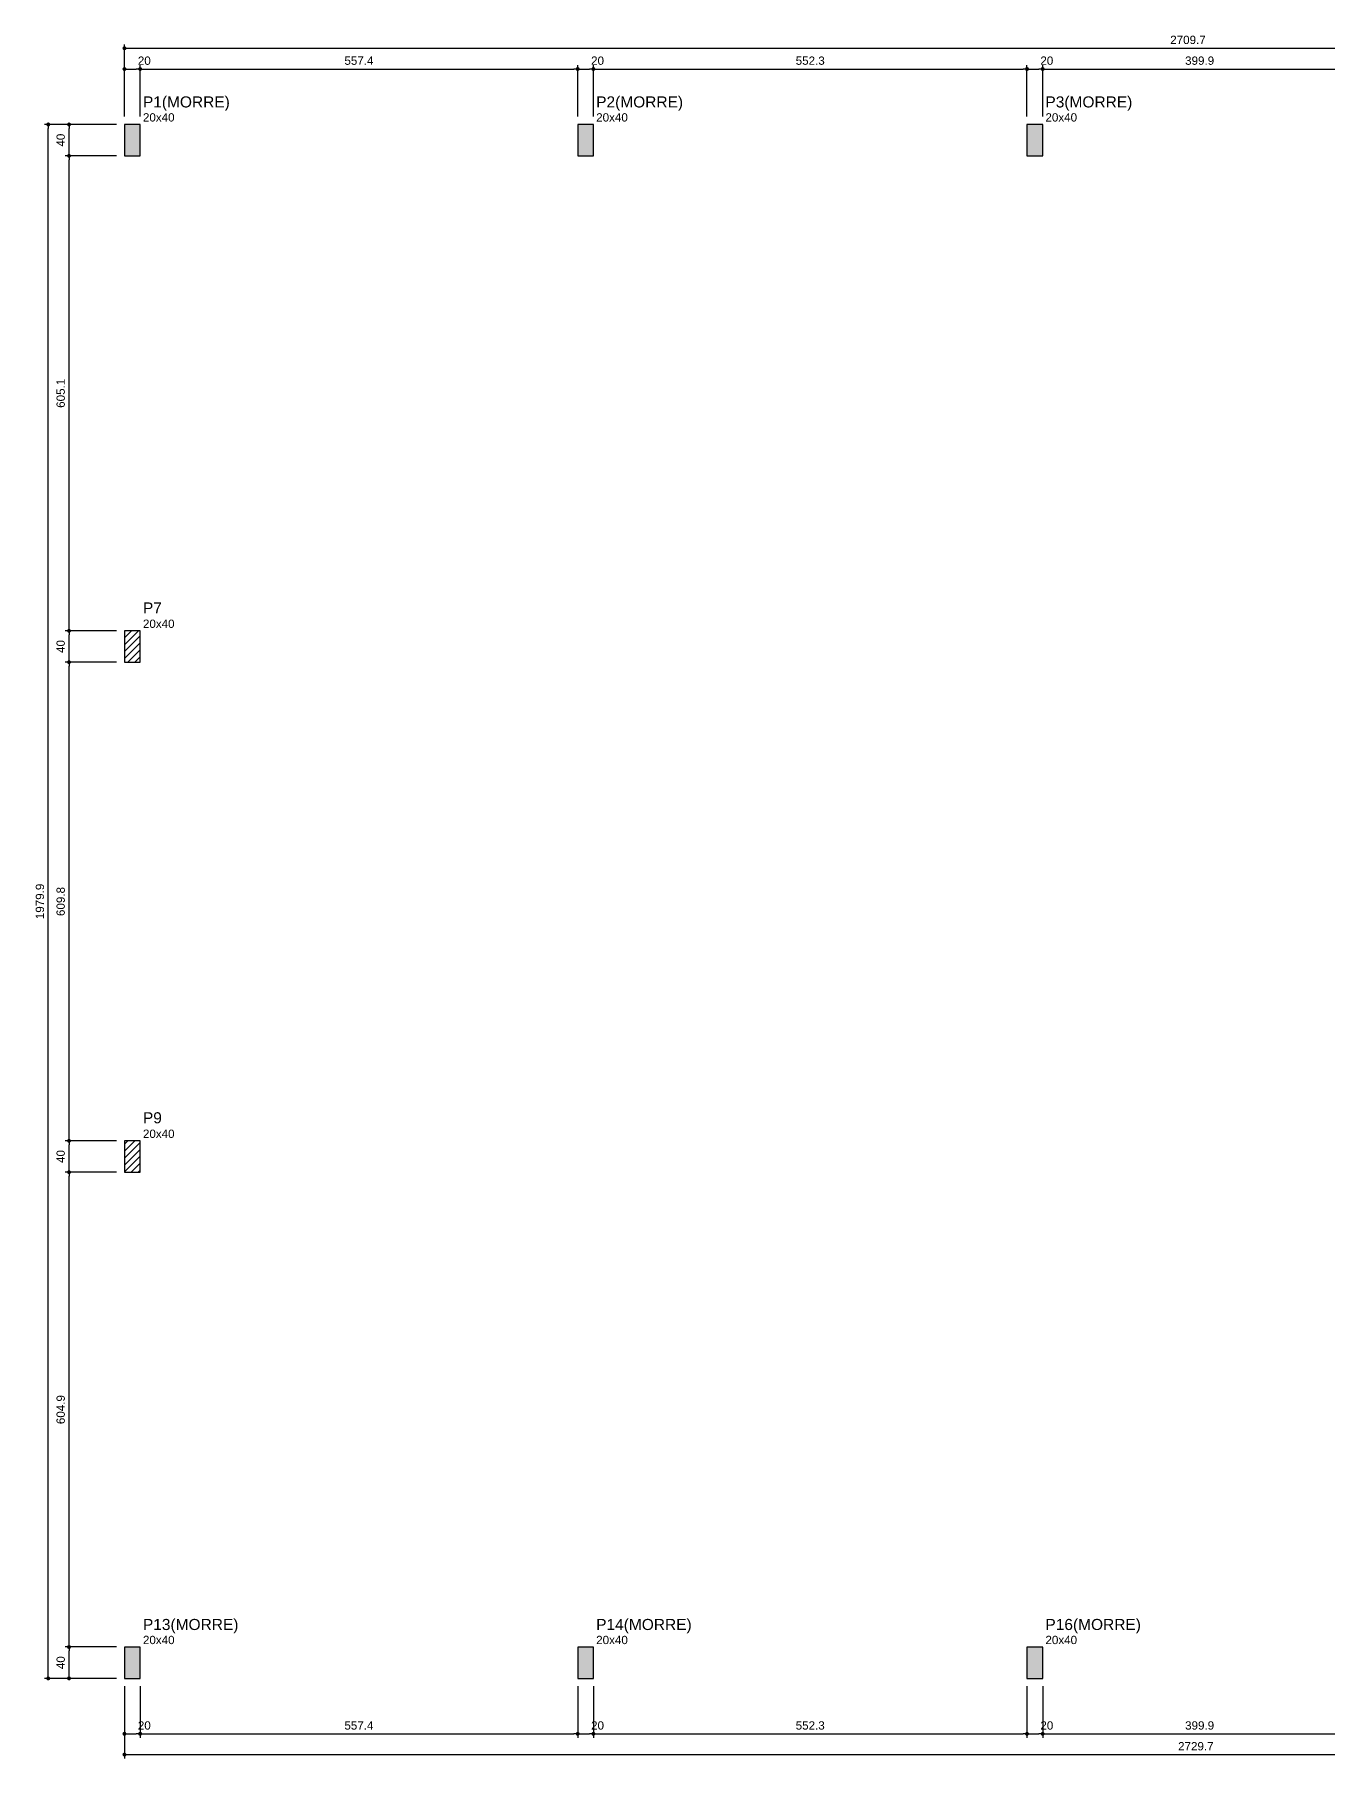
# Model space of a CAD drawing. Header units: millimetres. Extents: x 180 to 11148, y -1598 to 1045.
# Drawn here: x 2754.69 to 2787.64, y -0.66 to 43.27 of the extents above; entities that cross this region are included whole.
import ezdxf

# ---------------------------------------------------------------- set-up
doc = ezdxf.new("R2010")
doc.units = ezdxf.units.MM
doc.header["$MEASUREMENT"] = 0
for name, color, linetype, lineweight in [('FO-Cotas', 5, 'Continuous', 5), ('FO-Hachura pilar que morre', 106, 'Continuous', 5), ('FO-Hachura pilar que passa', 19, 'Continuous', 5), ('FO-Pilares', 4, 'Continuous', 30), ('FO-Textos dos pilares', 7, 'Continuous', 5)]:
    doc.layers.add(name, color=color, linetype=linetype, lineweight=lineweight)
doc.styles.add('Arial', font='arial.ttf')
doc.dimstyles.new('UM_50.000000', dxfattribs={"dimtxt": 0.18, "dimasz": 0.1, "dimexe": 0.1, "dimexo": 0.2, "dimgap": 0, "dimtad": 1, "dimtih": 1, "dimtoh": 1, "dimdec": 1, "dimlfac": 50, "dimzin": 0, "dimdsep": 46, "dimtxsty": 'Standard', "dimcen": 0.09, "dimdle": 0.1, "dimadec": 1, "dimazin": 2, "dimtfac": 1, "dimtdec": 4, "dimtofl": 0, "dimtmove": 0, "dimatfit": 3, "dimfxl": 1, "dimtolj": 1, "dimarcsym": 0})
pattern_1 = [(45, (2756.98413, 1.3765), (-0.08838835, 0.08838835), [])]

# ---------------------------------------------------------------- blocks, each defined once
blk = doc.blocks.new('_Dot')
at = {"color": 0, "linetype": 'ByBlock', "lineweight": -2}
blk.add_line((-0.5, 0), (-1, 0), dxfattribs=at)
at = {"color": 0, "linetype": 'ByBlock', "const_width": 0.5}
blk.add_lwpolyline([(-0.25, 0, 1), (0.25, 0, 1)], format="xyb", close=True, dxfattribs=at)
blk = doc.blocks.new('*D768')
at = {"layer": 'Defpoints', "color": 0, "transparency": 16777216}
for p in [(2757.384, 42.386), (2756.984, 40.974), (2757.384, 40.974)]:
    blk.add_point(p, dxfattribs=at)
at = {"layer": 'FO-Cotas', "color": 0, "lineweight": -2, "transparency": 16777216}
for p, q in [((2756.984, 41.174), (2756.984, 42.486)), ((2757.084, 42.386), (2757.284, 42.386)), ((2757.384, 41.174), (2757.384, 42.486))]:
    blk.add_line(p, q, dxfattribs=at)
at = {"layer": 'FO-Cotas', "color": 0, "lineweight": -2, "transparency": 16777216, "xscale": 0.1000000014901161, "yscale": 0.1000000014901161, "zscale": 0.1000000014901161, "rotation": 180}
blk.add_blockref('_Dot', (2756.984, 42.386), dxfattribs=at)
at = {"layer": 'FO-Cotas', "color": 0, "lineweight": -2, "transparency": 16777216, "xscale": 0.1000000014901161, "yscale": 0.1000000014901161, "zscale": 0.1000000014901161}
blk.add_blockref('_Dot', (2757.384, 42.386), dxfattribs=at)
at = {"layer": 'FO-Cotas', "transparency": 16777216, "insert": (2757.49, 42.598), "char_height": 0.2118, "attachment_point": 5, "rotation": 0.0057, "style": 'Arial'}
blk.add_mtext('\\A1;20', dxfattribs=at)
blk = doc.blocks.new('*D769')
at = {"layer": 'Defpoints', "color": 0, "transparency": 16777216}
for p in [(2768.532, 42.386), (2757.384, 40.974), (2768.532, 40.974)]:
    blk.add_point(p, dxfattribs=at)
at = {"layer": 'FO-Cotas', "color": 0, "lineweight": -2, "transparency": 16777216}
for p, q in [((2757.384, 41.174), (2757.384, 42.486)), ((2757.484, 42.386), (2768.432, 42.386)), ((2768.532, 41.174), (2768.532, 42.486))]:
    blk.add_line(p, q, dxfattribs=at)
at = {"layer": 'FO-Cotas', "color": 0, "lineweight": -2, "transparency": 16777216, "xscale": 0.1000000014901161, "yscale": 0.1000000014901161, "zscale": 0.1000000014901161, "rotation": 180}
blk.add_blockref('_Dot', (2757.384, 42.386), dxfattribs=at)
at = {"layer": 'FO-Cotas', "color": 0, "lineweight": -2, "transparency": 16777216, "xscale": 0.1000000014901161, "yscale": 0.1000000014901161, "zscale": 0.1000000014901161}
blk.add_blockref('_Dot', (2768.532, 42.386), dxfattribs=at)
at = {"layer": 'FO-Cotas', "transparency": 16777216, "insert": (2762.958, 42.598), "char_height": 0.2118, "attachment_point": 5, "rotation": 0.0057, "style": 'Arial'}
blk.add_mtext('\\A1;557.4', dxfattribs=at)
blk = doc.blocks.new('*D770')
at = {"layer": 'Defpoints', "color": 0, "transparency": 16777216}
for p in [(2768.932, 42.386), (2768.532, 40.974), (2768.932, 40.974)]:
    blk.add_point(p, dxfattribs=at)
at = {"layer": 'FO-Cotas', "color": 0, "lineweight": -2, "transparency": 16777216}
for p, q in [((2768.532, 41.174), (2768.532, 42.486)), ((2768.632, 42.386), (2768.832, 42.386)), ((2768.932, 41.174), (2768.932, 42.486))]:
    blk.add_line(p, q, dxfattribs=at)
at = {"layer": 'FO-Cotas', "color": 0, "lineweight": -2, "transparency": 16777216, "xscale": 0.1000000014901161, "yscale": 0.1000000014901161, "zscale": 0.1000000014901161, "rotation": 180}
blk.add_blockref('_Dot', (2768.532, 42.386), dxfattribs=at)
at = {"layer": 'FO-Cotas', "color": 0, "lineweight": -2, "transparency": 16777216, "xscale": 0.1000000014901161, "yscale": 0.1000000014901161, "zscale": 0.1000000014901161}
blk.add_blockref('_Dot', (2768.932, 42.386), dxfattribs=at)
at = {"layer": 'FO-Cotas', "transparency": 16777216, "insert": (2769.038, 42.598), "char_height": 0.2118, "attachment_point": 5, "rotation": 0.0057, "style": 'Arial'}
blk.add_mtext('\\A1;20', dxfattribs=at)
blk = doc.blocks.new('*D771')
at = {"layer": 'Defpoints', "color": 0, "transparency": 16777216}
for p in [(2779.979, 42.386), (2768.932, 40.974), (2779.979, 40.974)]:
    blk.add_point(p, dxfattribs=at)
at = {"layer": 'FO-Cotas', "color": 0, "lineweight": -2, "transparency": 16777216}
for p, q in [((2768.932, 41.174), (2768.932, 42.486)), ((2769.032, 42.386), (2779.879, 42.386)), ((2779.979, 41.174), (2779.979, 42.486))]:
    blk.add_line(p, q, dxfattribs=at)
at = {"layer": 'FO-Cotas', "color": 0, "lineweight": -2, "transparency": 16777216, "xscale": 0.1000000014901161, "yscale": 0.1000000014901161, "zscale": 0.1000000014901161, "rotation": 180}
blk.add_blockref('_Dot', (2768.932, 42.386), dxfattribs=at)
at = {"layer": 'FO-Cotas', "color": 0, "lineweight": -2, "transparency": 16777216, "xscale": 0.1000000014901161, "yscale": 0.1000000014901161, "zscale": 0.1000000014901161}
blk.add_blockref('_Dot', (2779.979, 42.386), dxfattribs=at)
at = {"layer": 'FO-Cotas', "transparency": 16777216, "insert": (2774.456, 42.598), "char_height": 0.2118, "attachment_point": 5, "rotation": 0.0057, "style": 'Arial'}
blk.add_mtext('\\A1;552.3', dxfattribs=at)
blk = doc.blocks.new('*D772')
at = {"layer": 'Defpoints', "color": 0, "transparency": 16777216}
for p in [(2780.379, 42.386), (2779.979, 40.974), (2780.379, 40.974)]:
    blk.add_point(p, dxfattribs=at)
at = {"layer": 'FO-Cotas', "color": 0, "lineweight": -2, "transparency": 16777216}
for p, q in [((2779.979, 41.174), (2779.979, 42.486)), ((2780.079, 42.386), (2780.279, 42.386)), ((2780.379, 41.174), (2780.379, 42.486))]:
    blk.add_line(p, q, dxfattribs=at)
at = {"layer": 'FO-Cotas', "color": 0, "lineweight": -2, "transparency": 16777216, "xscale": 0.1000000014901161, "yscale": 0.1000000014901161, "zscale": 0.1000000014901161, "rotation": 180}
blk.add_blockref('_Dot', (2779.979, 42.386), dxfattribs=at)
at = {"layer": 'FO-Cotas', "color": 0, "lineweight": -2, "transparency": 16777216, "xscale": 0.1000000014901161, "yscale": 0.1000000014901161, "zscale": 0.1000000014901161}
blk.add_blockref('_Dot', (2780.379, 42.386), dxfattribs=at)
at = {"layer": 'FO-Cotas', "transparency": 16777216, "insert": (2780.485, 42.598), "char_height": 0.2118, "attachment_point": 5, "rotation": 0.0057, "style": 'Arial'}
blk.add_mtext('\\A1;20', dxfattribs=at)
blk = doc.blocks.new('*D773')
at = {"layer": 'Defpoints', "color": 0, "transparency": 16777216}
for p in [(2788.378, 42.386), (2780.379, 40.974), (2788.378, 40.974)]:
    blk.add_point(p, dxfattribs=at)
at = {"layer": 'FO-Cotas', "color": 0, "lineweight": -2, "transparency": 16777216}
for p, q in [((2780.379, 41.174), (2780.379, 42.486)), ((2780.479, 42.386), (2788.278, 42.386)), ((2788.378, 41.174), (2788.378, 42.486))]:
    blk.add_line(p, q, dxfattribs=at)
at = {"layer": 'FO-Cotas', "color": 0, "lineweight": -2, "transparency": 16777216, "xscale": 0.1000000014901161, "yscale": 0.1000000014901161, "zscale": 0.1000000014901161, "rotation": 180}
blk.add_blockref('_Dot', (2780.379, 42.386), dxfattribs=at)
at = {"layer": 'FO-Cotas', "color": 0, "lineweight": -2, "transparency": 16777216, "xscale": 0.1000000014901161, "yscale": 0.1000000014901161, "zscale": 0.1000000014901161}
blk.add_blockref('_Dot', (2788.378, 42.386), dxfattribs=at)
at = {"layer": 'FO-Cotas', "transparency": 16777216, "insert": (2784.378, 42.598), "char_height": 0.2118, "attachment_point": 5, "rotation": 0.0057, "style": 'Arial'}
blk.add_mtext('\\A1;399.9', dxfattribs=at)
blk = doc.blocks.new('*D779')
at = {"layer": 'Defpoints', "color": 0, "transparency": 16777216}
for p in [(2811.178, 42.915), (2756.984, 40.974), (2811.178, 28.071)]:
    blk.add_point(p, dxfattribs=at)
at = {"layer": 'FO-Cotas', "color": 0, "lineweight": -2, "transparency": 16777216}
for p, q in [((2756.984, 41.174), (2756.984, 43.015)), ((2757.084, 42.915), (2811.078, 42.915)), ((2811.178, 28.271), (2811.178, 43.015))]:
    blk.add_line(p, q, dxfattribs=at)
at = {"layer": 'FO-Cotas', "color": 0, "lineweight": -2, "transparency": 16777216, "xscale": 0.1000000014901161, "yscale": 0.1000000014901161, "zscale": 0.1000000014901161, "rotation": 180}
blk.add_blockref('_Dot', (2756.984, 42.915), dxfattribs=at)
at = {"layer": 'FO-Cotas', "color": 0, "lineweight": -2, "transparency": 16777216, "xscale": 0.1000000014901161, "yscale": 0.1000000014901161, "zscale": 0.1000000014901161}
blk.add_blockref('_Dot', (2811.178, 42.915), dxfattribs=at)
at = {"layer": 'FO-Cotas', "transparency": 16777216, "insert": (2784.081, 43.127), "char_height": 0.2118, "attachment_point": 5, "rotation": 0.0057, "style": 'Arial'}
blk.add_mtext('\\A1;2709.7', dxfattribs=at)
blk = doc.blocks.new('*D780')
at = {"layer": 'Defpoints', "color": 0, "transparency": 16777216}
for p in [(2756.984, 1.377), (2757.384, 1.377), (2757.384, -0.035)]:
    blk.add_point(p, dxfattribs=at)
at = {"layer": 'FO-Cotas', "color": 0, "lineweight": -2, "transparency": 16777216}
for p, q in [((2756.984, 1.177), (2756.984, -0.135)), ((2757.384, 1.177), (2757.384, -0.135)), ((2757.084, -0.035), (2757.284, -0.035))]:
    blk.add_line(p, q, dxfattribs=at)
at = {"layer": 'FO-Cotas', "color": 0, "lineweight": -2, "transparency": 16777216, "xscale": 0.1000000014901161, "yscale": 0.1000000014901161, "zscale": 0.1000000014901161, "rotation": 180}
blk.add_blockref('_Dot', (2756.984, -0.035), dxfattribs=at)
at = {"layer": 'FO-Cotas', "color": 0, "lineweight": -2, "transparency": 16777216, "xscale": 0.1000000014901161, "yscale": 0.1000000014901161, "zscale": 0.1000000014901161}
blk.add_blockref('_Dot', (2757.384, -0.035), dxfattribs=at)
at = {"layer": 'FO-Cotas', "transparency": 16777216, "insert": (2757.49, 0.176), "char_height": 0.2118, "attachment_point": 5, "rotation": 0.0057, "style": 'Arial'}
blk.add_mtext('\\A1;20', dxfattribs=at)
blk = doc.blocks.new('*D781')
at = {"layer": 'Defpoints', "color": 0, "transparency": 16777216}
for p in [(2757.384, 1.377), (2768.532, 1.377), (2768.532, -0.035)]:
    blk.add_point(p, dxfattribs=at)
at = {"layer": 'FO-Cotas', "color": 0, "lineweight": -2, "transparency": 16777216}
for p, q in [((2757.384, 1.177), (2757.384, -0.135)), ((2768.532, 1.177), (2768.532, -0.135)), ((2757.484, -0.035), (2768.432, -0.035))]:
    blk.add_line(p, q, dxfattribs=at)
at = {"layer": 'FO-Cotas', "color": 0, "lineweight": -2, "transparency": 16777216, "xscale": 0.1000000014901161, "yscale": 0.1000000014901161, "zscale": 0.1000000014901161, "rotation": 180}
blk.add_blockref('_Dot', (2757.384, -0.035), dxfattribs=at)
at = {"layer": 'FO-Cotas', "color": 0, "lineweight": -2, "transparency": 16777216, "xscale": 0.1000000014901161, "yscale": 0.1000000014901161, "zscale": 0.1000000014901161}
blk.add_blockref('_Dot', (2768.532, -0.035), dxfattribs=at)
at = {"layer": 'FO-Cotas', "transparency": 16777216, "insert": (2762.958, 0.176), "char_height": 0.2118, "attachment_point": 5, "rotation": 0.0057, "style": 'Arial'}
blk.add_mtext('\\A1;557.4', dxfattribs=at)
blk = doc.blocks.new('*D782')
at = {"layer": 'Defpoints', "color": 0, "transparency": 16777216}
for p in [(2768.532, 1.377), (2768.932, 1.377), (2768.932, -0.035)]:
    blk.add_point(p, dxfattribs=at)
at = {"layer": 'FO-Cotas', "color": 0, "lineweight": -2, "transparency": 16777216}
for p, q in [((2768.532, 1.177), (2768.532, -0.135)), ((2768.932, 1.177), (2768.932, -0.135)), ((2768.632, -0.035), (2768.832, -0.035))]:
    blk.add_line(p, q, dxfattribs=at)
at = {"layer": 'FO-Cotas', "color": 0, "lineweight": -2, "transparency": 16777216, "xscale": 0.1000000014901161, "yscale": 0.1000000014901161, "zscale": 0.1000000014901161, "rotation": 180}
blk.add_blockref('_Dot', (2768.532, -0.035), dxfattribs=at)
at = {"layer": 'FO-Cotas', "color": 0, "lineweight": -2, "transparency": 16777216, "xscale": 0.1000000014901161, "yscale": 0.1000000014901161, "zscale": 0.1000000014901161}
blk.add_blockref('_Dot', (2768.932, -0.035), dxfattribs=at)
at = {"layer": 'FO-Cotas', "transparency": 16777216, "insert": (2769.038, 0.176), "char_height": 0.2118, "attachment_point": 5, "rotation": 0.0057, "style": 'Arial'}
blk.add_mtext('\\A1;20', dxfattribs=at)
blk = doc.blocks.new('*D783')
at = {"layer": 'Defpoints', "color": 0, "transparency": 16777216}
for p in [(2768.932, 1.377), (2779.979, 1.377), (2779.979, -0.035)]:
    blk.add_point(p, dxfattribs=at)
at = {"layer": 'FO-Cotas', "color": 0, "lineweight": -2, "transparency": 16777216}
for p, q in [((2768.932, 1.177), (2768.932, -0.135)), ((2779.979, 1.177), (2779.979, -0.135)), ((2769.032, -0.035), (2779.879, -0.035))]:
    blk.add_line(p, q, dxfattribs=at)
at = {"layer": 'FO-Cotas', "color": 0, "lineweight": -2, "transparency": 16777216, "xscale": 0.1000000014901161, "yscale": 0.1000000014901161, "zscale": 0.1000000014901161, "rotation": 180}
blk.add_blockref('_Dot', (2768.932, -0.035), dxfattribs=at)
at = {"layer": 'FO-Cotas', "color": 0, "lineweight": -2, "transparency": 16777216, "xscale": 0.1000000014901161, "yscale": 0.1000000014901161, "zscale": 0.1000000014901161}
blk.add_blockref('_Dot', (2779.979, -0.035), dxfattribs=at)
at = {"layer": 'FO-Cotas', "transparency": 16777216, "insert": (2774.456, 0.176), "char_height": 0.2118, "attachment_point": 5, "rotation": 0.0057, "style": 'Arial'}
blk.add_mtext('\\A1;552.3', dxfattribs=at)
blk = doc.blocks.new('*D784')
at = {"layer": 'Defpoints', "color": 0, "transparency": 16777216}
for p in [(2779.979, 1.377), (2780.379, 1.377), (2780.379, -0.035)]:
    blk.add_point(p, dxfattribs=at)
at = {"layer": 'FO-Cotas', "color": 0, "lineweight": -2, "transparency": 16777216}
for p, q in [((2779.979, 1.177), (2779.979, -0.135)), ((2780.379, 1.177), (2780.379, -0.135)), ((2780.079, -0.035), (2780.279, -0.035))]:
    blk.add_line(p, q, dxfattribs=at)
at = {"layer": 'FO-Cotas', "color": 0, "lineweight": -2, "transparency": 16777216, "xscale": 0.1000000014901161, "yscale": 0.1000000014901161, "zscale": 0.1000000014901161, "rotation": 180}
blk.add_blockref('_Dot', (2779.979, -0.035), dxfattribs=at)
at = {"layer": 'FO-Cotas', "color": 0, "lineweight": -2, "transparency": 16777216, "xscale": 0.1000000014901161, "yscale": 0.1000000014901161, "zscale": 0.1000000014901161}
blk.add_blockref('_Dot', (2780.379, -0.035), dxfattribs=at)
at = {"layer": 'FO-Cotas', "transparency": 16777216, "insert": (2780.485, 0.176), "char_height": 0.2118, "attachment_point": 5, "rotation": 0.0057, "style": 'Arial'}
blk.add_mtext('\\A1;20', dxfattribs=at)
blk = doc.blocks.new('*D785')
at = {"layer": 'Defpoints', "color": 0, "transparency": 16777216}
for p in [(2780.379, 1.377), (2788.378, 1.377), (2788.378, -0.035)]:
    blk.add_point(p, dxfattribs=at)
at = {"layer": 'FO-Cotas', "color": 0, "lineweight": -2, "transparency": 16777216}
for p, q in [((2780.379, 1.177), (2780.379, -0.135)), ((2788.378, 1.177), (2788.378, -0.135)), ((2780.479, -0.035), (2788.278, -0.035))]:
    blk.add_line(p, q, dxfattribs=at)
at = {"layer": 'FO-Cotas', "color": 0, "lineweight": -2, "transparency": 16777216, "xscale": 0.1000000014901161, "yscale": 0.1000000014901161, "zscale": 0.1000000014901161, "rotation": 180}
blk.add_blockref('_Dot', (2780.379, -0.035), dxfattribs=at)
at = {"layer": 'FO-Cotas', "color": 0, "lineweight": -2, "transparency": 16777216, "xscale": 0.1000000014901161, "yscale": 0.1000000014901161, "zscale": 0.1000000014901161}
blk.add_blockref('_Dot', (2788.378, -0.035), dxfattribs=at)
at = {"layer": 'FO-Cotas', "transparency": 16777216, "insert": (2784.378, 0.176), "char_height": 0.2118, "attachment_point": 5, "rotation": 0.0057, "style": 'Arial'}
blk.add_mtext('\\A1;399.9', dxfattribs=at)
blk = doc.blocks.new('*D791')
at = {"layer": 'Defpoints', "color": 0, "transparency": 16777216}
for p in [(2756.984, 1.377), (2811.578, 1.377), (2811.578, -0.565)]:
    blk.add_point(p, dxfattribs=at)
at = {"layer": 'FO-Cotas', "color": 0, "lineweight": -2, "transparency": 16777216}
for p, q in [((2756.984, 1.177), (2756.984, -0.665)), ((2811.578, 1.177), (2811.578, -0.665)), ((2757.084, -0.565), (2811.478, -0.565))]:
    blk.add_line(p, q, dxfattribs=at)
at = {"layer": 'FO-Cotas', "color": 0, "lineweight": -2, "transparency": 16777216, "xscale": 0.1000000014901161, "yscale": 0.1000000014901161, "zscale": 0.1000000014901161, "rotation": 180}
blk.add_blockref('_Dot', (2756.984, -0.565), dxfattribs=at)
at = {"layer": 'FO-Cotas', "color": 0, "lineweight": -2, "transparency": 16777216, "xscale": 0.1000000014901161, "yscale": 0.1000000014901161, "zscale": 0.1000000014901161}
blk.add_blockref('_Dot', (2811.578, -0.565), dxfattribs=at)
at = {"layer": 'FO-Cotas', "transparency": 16777216, "insert": (2784.281, -0.353), "char_height": 0.2118, "attachment_point": 5, "rotation": 0.0057, "style": 'Arial'}
blk.add_mtext('\\A1;2729.7', dxfattribs=at)
blk = doc.blocks.new('*D792')
at = {"layer": 'Defpoints', "color": 0, "transparency": 16777216}
for p in [(2755.572, 2.177), (2756.984, 2.177), (2756.984, 1.377)]:
    blk.add_point(p, dxfattribs=at)
at = {"layer": 'FO-Cotas', "color": 0, "lineweight": -2, "transparency": 16777216}
for p, q in [((2756.784, 2.177), (2755.472, 2.177)), ((2755.572, 1.477), (2755.572, 2.077)), ((2756.784, 1.377), (2755.472, 1.377))]:
    blk.add_line(p, q, dxfattribs=at)
at = {"layer": 'FO-Cotas', "color": 0, "lineweight": -2, "transparency": 16777216, "xscale": 0.1000000014901161, "yscale": 0.1000000014901161, "zscale": 0.1000000014901161}
for p, rotation in [((2755.572, 2.177), 90), ((2755.572, 1.377), 270)]:
    blk.add_blockref('_Dot', p, dxfattribs=dict(at, rotation=rotation))
at = {"layer": 'FO-Cotas', "transparency": 16777216, "insert": (2755.36, 1.777), "char_height": 0.2118, "attachment_point": 5, "rotation": 90, "style": 'Arial'}
blk.add_mtext('\\A1;40', dxfattribs=at)
blk = doc.blocks.new('*D793')
at = {"layer": 'Defpoints', "color": 0, "transparency": 16777216}
for p in [(2755.572, 14.275), (2756.984, 14.275), (2756.984, 2.177)]:
    blk.add_point(p, dxfattribs=at)
at = {"layer": 'FO-Cotas', "color": 0, "lineweight": -2, "transparency": 16777216}
for p, q in [((2756.784, 14.275), (2755.472, 14.275)), ((2755.572, 2.277), (2755.572, 14.175)), ((2756.784, 2.177), (2755.472, 2.177))]:
    blk.add_line(p, q, dxfattribs=at)
at = {"layer": 'FO-Cotas', "color": 0, "lineweight": -2, "transparency": 16777216, "xscale": 0.1000000014901161, "yscale": 0.1000000014901161, "zscale": 0.1000000014901161}
for p, rotation in [((2755.572, 14.275), 90), ((2755.572, 2.177), 270)]:
    blk.add_blockref('_Dot', p, dxfattribs=dict(at, rotation=rotation))
at = {"layer": 'FO-Cotas', "transparency": 16777216, "insert": (2755.36, 8.226), "char_height": 0.2118, "attachment_point": 5, "rotation": 90, "style": 'Arial'}
blk.add_mtext('\\A1;604.9', dxfattribs=at)
blk = doc.blocks.new('*D794')
at = {"layer": 'Defpoints', "color": 0, "transparency": 16777216}
for p in [(2755.572, 15.075), (2756.984, 15.075), (2756.984, 14.275)]:
    blk.add_point(p, dxfattribs=at)
at = {"layer": 'FO-Cotas', "color": 0, "lineweight": -2, "transparency": 16777216}
for p, q in [((2756.784, 15.075), (2755.472, 15.075)), ((2755.572, 14.375), (2755.572, 14.975)), ((2756.784, 14.275), (2755.472, 14.275))]:
    blk.add_line(p, q, dxfattribs=at)
at = {"layer": 'FO-Cotas', "color": 0, "lineweight": -2, "transparency": 16777216, "xscale": 0.1000000014901161, "yscale": 0.1000000014901161, "zscale": 0.1000000014901161}
for p, rotation in [((2755.572, 15.075), 90), ((2755.572, 14.275), 270)]:
    blk.add_blockref('_Dot', p, dxfattribs=dict(at, rotation=rotation))
at = {"layer": 'FO-Cotas', "transparency": 16777216, "insert": (2755.36, 14.675), "char_height": 0.2118, "attachment_point": 5, "rotation": 90, "style": 'Arial'}
blk.add_mtext('\\A1;40', dxfattribs=at)
blk = doc.blocks.new('*D795')
at = {"layer": 'Defpoints', "color": 0, "transparency": 16777216}
for p in [(2755.572, 27.271), (2756.984, 27.271), (2756.984, 15.075)]:
    blk.add_point(p, dxfattribs=at)
at = {"layer": 'FO-Cotas', "color": 0, "lineweight": -2, "transparency": 16777216}
for p, q in [((2756.784, 27.271), (2755.472, 27.271)), ((2755.572, 15.175), (2755.572, 27.171)), ((2756.784, 15.075), (2755.472, 15.075))]:
    blk.add_line(p, q, dxfattribs=at)
at = {"layer": 'FO-Cotas', "color": 0, "lineweight": -2, "transparency": 16777216, "xscale": 0.1000000014901161, "yscale": 0.1000000014901161, "zscale": 0.1000000014901161}
for p, rotation in [((2755.572, 27.271), 90), ((2755.572, 15.075), 270)]:
    blk.add_blockref('_Dot', p, dxfattribs=dict(at, rotation=rotation))
at = {"layer": 'FO-Cotas', "transparency": 16777216, "insert": (2755.36, 21.173), "char_height": 0.2118, "attachment_point": 5, "rotation": 90, "style": 'Arial'}
blk.add_mtext('\\A1;609.8', dxfattribs=at)
blk = doc.blocks.new('*D796')
at = {"layer": 'Defpoints', "color": 0, "transparency": 16777216}
for p in [(2755.572, 28.071), (2756.984, 28.071), (2756.984, 27.271)]:
    blk.add_point(p, dxfattribs=at)
at = {"layer": 'FO-Cotas', "color": 0, "lineweight": -2, "transparency": 16777216}
for p, q in [((2756.784, 28.071), (2755.472, 28.071)), ((2755.572, 27.371), (2755.572, 27.971)), ((2756.784, 27.271), (2755.472, 27.271))]:
    blk.add_line(p, q, dxfattribs=at)
at = {"layer": 'FO-Cotas', "color": 0, "lineweight": -2, "transparency": 16777216, "xscale": 0.1000000014901161, "yscale": 0.1000000014901161, "zscale": 0.1000000014901161}
for p, rotation in [((2755.572, 28.071), 90), ((2755.572, 27.271), 270)]:
    blk.add_blockref('_Dot', p, dxfattribs=dict(at, rotation=rotation))
at = {"layer": 'FO-Cotas', "transparency": 16777216, "insert": (2755.36, 27.671), "char_height": 0.2118, "attachment_point": 5, "rotation": 90, "style": 'Arial'}
blk.add_mtext('\\A1;40', dxfattribs=at)
blk = doc.blocks.new('*D797')
at = {"layer": 'Defpoints', "color": 0, "transparency": 16777216}
for p in [(2755.572, 40.174), (2756.984, 40.174), (2756.984, 28.071)]:
    blk.add_point(p, dxfattribs=at)
at = {"layer": 'FO-Cotas', "color": 0, "lineweight": -2, "transparency": 16777216}
for p, q in [((2756.784, 40.174), (2755.472, 40.174)), ((2755.572, 28.171), (2755.572, 40.074)), ((2756.784, 28.071), (2755.472, 28.071))]:
    blk.add_line(p, q, dxfattribs=at)
at = {"layer": 'FO-Cotas', "color": 0, "lineweight": -2, "transparency": 16777216, "xscale": 0.1000000014901161, "yscale": 0.1000000014901161, "zscale": 0.1000000014901161}
for p, rotation in [((2755.572, 40.174), 90), ((2755.572, 28.071), 270)]:
    blk.add_blockref('_Dot', p, dxfattribs=dict(at, rotation=rotation))
at = {"layer": 'FO-Cotas', "transparency": 16777216, "insert": (2755.36, 34.123), "char_height": 0.2118, "attachment_point": 5, "rotation": 90, "style": 'Arial'}
blk.add_mtext('\\A1;605.1', dxfattribs=at)
blk = doc.blocks.new('*D798')
at = {"layer": 'Defpoints', "color": 0, "transparency": 16777216}
for p in [(2755.572, 40.974), (2756.984, 40.974), (2756.984, 40.174)]:
    blk.add_point(p, dxfattribs=at)
at = {"layer": 'FO-Cotas', "color": 0, "lineweight": -2, "transparency": 16777216}
for p, q in [((2756.784, 40.974), (2755.472, 40.974)), ((2755.572, 40.274), (2755.572, 40.874)), ((2756.784, 40.174), (2755.472, 40.174))]:
    blk.add_line(p, q, dxfattribs=at)
at = {"layer": 'FO-Cotas', "color": 0, "lineweight": -2, "transparency": 16777216, "xscale": 0.1000000014901161, "yscale": 0.1000000014901161, "zscale": 0.1000000014901161}
for p, rotation in [((2755.572, 40.974), 90), ((2755.572, 40.174), 270)]:
    blk.add_blockref('_Dot', p, dxfattribs=dict(at, rotation=rotation))
at = {"layer": 'FO-Cotas', "transparency": 16777216, "insert": (2755.36, 40.574), "char_height": 0.2118, "attachment_point": 5, "rotation": 90, "style": 'Arial'}
blk.add_mtext('\\A1;40', dxfattribs=at)
blk = doc.blocks.new('*D799')
at = {"layer": 'Defpoints', "color": 0, "transparency": 16777216}
for p in [(2755.043, 40.974), (2756.984, 40.974), (2756.984, 1.377)]:
    blk.add_point(p, dxfattribs=at)
at = {"layer": 'FO-Cotas', "color": 0, "lineweight": -2, "transparency": 16777216}
for p, q in [((2756.784, 40.974), (2754.943, 40.974)), ((2755.043, 1.477), (2755.043, 40.874)), ((2756.784, 1.377), (2754.943, 1.377))]:
    blk.add_line(p, q, dxfattribs=at)
at = {"layer": 'FO-Cotas', "color": 0, "lineweight": -2, "transparency": 16777216, "xscale": 0.1000000014901161, "yscale": 0.1000000014901161, "zscale": 0.1000000014901161}
for p, rotation in [((2755.043, 40.974), 90), ((2755.043, 1.377), 270)]:
    blk.add_blockref('_Dot', p, dxfattribs=dict(at, rotation=rotation))
at = {"layer": 'FO-Cotas', "transparency": 16777216, "insert": (2754.831, 21.175), "char_height": 0.2118, "attachment_point": 5, "rotation": 90, "style": 'Arial'}
blk.add_mtext('\\A1;1979.9', dxfattribs=at)

msp = doc.modelspace()

# ---------------------------------------------------------------- hatches: boundary and pattern name
at = {"layer": 'FO-Hachura pilar que morre', "linetype": 'Continuous'}
for points in [[(2756.9841, 40.1739), (2757.1841, 40.1739), (2757.3841, 40.1739), (2757.3841, 40.5739), (2757.3841, 40.9739), (2757.1841, 40.9739), (2756.9841, 40.9739), (2756.9841, 40.5739)], [(2768.5323, 40.1739), (2768.7323, 40.1739), (2768.9323, 40.1739), (2768.9323, 40.5739), (2768.9323, 40.9739), (2768.7323, 40.9739), (2768.5323, 40.9739), (2768.5323, 40.5739)], [(2779.9789, 40.1739), (2780.1789, 40.1739), (2780.3789, 40.1739), (2780.3789, 40.5739), (2780.3789, 40.9739), (2780.1789, 40.9739), (2779.9789, 40.9739), (2779.9789, 40.5739)], [(2756.9841, 1.3765), (2757.1841, 1.3765), (2757.3841, 1.3765), (2757.3841, 1.7765), (2757.3841, 2.1765), (2757.1841, 2.1765), (2756.9841, 2.1765), (2756.9841, 1.7765)], [(2768.5323, 1.3765), (2768.7323, 1.3765), (2768.9323, 1.3765), (2768.9323, 1.7765), (2768.9323, 2.1765), (2768.7323, 2.1765), (2768.5323, 2.1765), (2768.5323, 1.7765)], [(2779.9789, 1.3765), (2780.1789, 1.3765), (2780.3789, 1.3765), (2780.3789, 1.7765), (2780.3789, 2.1765), (2780.1789, 2.1765), (2779.9789, 2.1765), (2779.9789, 1.7765)]]:
    msp.add_hatch(color=256, dxfattribs=at).paths.add_polyline_path(points)
at = {"layer": 'FO-Hachura pilar que passa', "linetype": 'Continuous'}
h = msp.add_hatch(dxfattribs=at)
h.set_pattern_fill('ANSI31', color=256, style=0)
h.set_pattern_definition(pattern_1)
h.paths.add_polyline_path([(2756.9841, 27.2711), (2757.1841, 27.2711), (2757.3841, 27.2711), (2757.3841, 27.6711), (2757.3841, 28.0711), (2757.1841, 28.0711), (2756.9841, 28.0711), (2756.9841, 27.6711)])
h = msp.add_hatch(dxfattribs=at)
h.set_pattern_fill('ANSI31', color=256, style=0)
h.set_pattern_definition(pattern_1)
h.paths.add_polyline_path([(2756.9841, 14.2751), (2757.1841, 14.2751), (2757.3841, 14.2751), (2757.3841, 14.6751), (2757.3841, 15.0751), (2757.1841, 15.0751), (2756.9841, 15.0751), (2756.9841, 14.6751)])

# ---------------------------------------------------------------- linework, layer by layer
at = {"layer": 'FO-Pilares'}
for points in [[(2756.9841, 40.1739), (2757.1841, 40.1739), (2757.3841, 40.1739), (2757.3841, 40.5739), (2757.3841, 40.9739), (2757.1841, 40.9739), (2756.9841, 40.9739), (2756.9841, 40.5739), (2756.9841, 40.1739)], [(2768.5323, 40.1739), (2768.7323, 40.1739), (2768.9323, 40.1739), (2768.9323, 40.5739), (2768.9323, 40.9739), (2768.7323, 40.9739), (2768.5323, 40.9739), (2768.5323, 40.5739), (2768.5323, 40.1739)], [(2779.9789, 40.1739), (2780.1789, 40.1739), (2780.3789, 40.1739), (2780.3789, 40.5739), (2780.3789, 40.9739), (2780.1789, 40.9739), (2779.9789, 40.9739), (2779.9789, 40.5739), (2779.9789, 40.1739)], [(2756.9841, 27.2711), (2757.1841, 27.2711), (2757.3841, 27.2711), (2757.3841, 27.6711), (2757.3841, 28.0711), (2757.1841, 28.0711), (2756.9841, 28.0711), (2756.9841, 27.6711), (2756.9841, 27.2711)], [(2756.9841, 14.2751), (2757.1841, 14.2751), (2757.3841, 14.2751), (2757.3841, 14.6751), (2757.3841, 15.0751), (2757.1841, 15.0751), (2756.9841, 15.0751), (2756.9841, 14.6751), (2756.9841, 14.2751)], [(2756.9841, 1.3765), (2757.1841, 1.3765), (2757.3841, 1.3765), (2757.3841, 1.7765), (2757.3841, 2.1765), (2757.1841, 2.1765), (2756.9841, 2.1765), (2756.9841, 1.7765), (2756.9841, 1.3765)], [(2768.5323, 1.3765), (2768.7323, 1.3765), (2768.9323, 1.3765), (2768.9323, 1.7765), (2768.9323, 2.1765), (2768.7323, 2.1765), (2768.5323, 2.1765), (2768.5323, 1.7765), (2768.5323, 1.3765)], [(2779.9789, 1.3765), (2780.1789, 1.3765), (2780.3789, 1.3765), (2780.3789, 1.7765), (2780.3789, 2.1765), (2780.1789, 2.1765), (2779.9789, 2.1765), (2779.9789, 1.7765), (2779.9789, 1.3765)]]:
    msp.add_lwpolyline(points, close=True, dxfattribs=at)

# ---------------------------------------------------------------- texts
at = {"layer": 'FO-Textos dos pilares', "attachment_point": 7, "line_spacing_factor": 0.798, "style": 'Arial'}
for s, insert, char_height, width in [('P1(MORRE)', (2757.4551, 41.3215), 0.2824, 4.469468), ('P2(MORRE)', (2769.0031, 41.3215), 0.2824, 4.469468), ('P3(MORRE)', (2780.4491, 41.3215), 0.2824, 4.469468), ('20x40', (2757.4547, 41.0445), 0.2118, 1.592949), ('20x40', (2769.0029, 41.0445), 0.2118, 1.592949), ('20x40', (2780.4495, 41.0445), 0.2118, 1.592949), ('P7', (2757.4547, 28.5124), 0.2824, 0.97551), ('20x40', (2757.4547, 28.1417), 0.2118, 1.592949), ('P9', (2757.4547, 15.5164), 0.2824, 0.97551), ('20x40', (2757.4547, 15.1457), 0.2118, 1.592949), ('P13(MORRE)', (2757.4551, 2.5245), 0.2824, 4.912529), ('P14(MORRE)', (2769.0031, 2.5245), 0.2824, 4.912529), ('P16(MORRE)', (2780.4491, 2.5245), 0.2824, 4.912529), ('20x40', (2757.4547, 2.2471), 0.2118, 1.592949), ('20x40', (2769.0029, 2.2471), 0.2118, 1.592949), ('20x40', (2780.4495, 2.2471), 0.2118, 1.592949)]:
    msp.add_mtext(s, dxfattribs=dict(at, insert=insert, char_height=char_height, width=width))

# ---------------------------------------------------------------- dimensions: what is measured, and where the dimension line sits
at = {"layer": 'FO-Cotas'}
for base, p1, p2, picture, middle in [((2811.1777, 42.9154), (2756.9841, 40.9739), (2811.1777, 28.0711), '*D779', (2784.0809, 43.1272)), ((2757.3841, 42.3859), (2756.9841, 40.9739), (2757.3841, 40.9739), '*D768', (2757.49, 42.5977)), ((2768.5323, 42.3859), (2757.3841, 40.9739), (2768.5323, 40.9739), '*D769', (2762.9582, 42.5977)), ((2768.9323, 42.3859), (2768.5323, 40.9739), (2768.9323, 40.9739), '*D770', (2769.0382, 42.5977)), ((2779.9789, 42.3859), (2768.9323, 40.9739), (2779.9789, 40.9739), '*D771', (2774.4556, 42.5977)), ((2780.3789, 42.3859), (2779.9789, 40.9739), (2780.3789, 40.9739), '*D772', (2780.4848, 42.5977)), ((2788.3777, 42.3859), (2780.3789, 40.9739), (2788.3777, 40.9739), '*D773', (2784.3783, 42.5977)), ((2757.3841, -0.0355), (2756.9841, 1.3765), (2757.3841, 1.3765), '*D780', (2757.49, 0.1763)), ((2811.5777, -0.565), (2756.9841, 1.3765), (2811.5777, 1.3765), '*D791', (2784.2809, -0.3532)), ((2768.5323, -0.0355), (2757.3841, 1.3765), (2768.5323, 1.3765), '*D781', (2762.9582, 0.1763)), ((2768.9323, -0.0355), (2768.5323, 1.3765), (2768.9323, 1.3765), '*D782', (2769.0382, 0.1763)), ((2779.9789, -0.0355), (2768.9323, 1.3765), (2779.9789, 1.3765), '*D783', (2774.4556, 0.1763)), ((2780.3789, -0.0355), (2779.9789, 1.3765), (2780.3789, 1.3765), '*D784', (2780.4848, 0.1763)), ((2788.3777, -0.0355), (2780.3789, 1.3765), (2788.3777, 1.3765), '*D785', (2784.3783, 0.1763))]:
    dim = msp.add_linear_dim(base=base, p1=p1, p2=p2, dimstyle='UM_50.000000', override={"dimtxt": 0.2118, "dimasz": 0.1, "dimexe": 0.1, "dimexo": 0.2, "dimtad": 1, "dimtih": 0, "dimtoh": 0, "dimdec": 1, "dimlfac": 50, "dimzin": 8, "dimtxsty": 'Arial', "dimblk": 'Dot', "dimblk1": 'Dot', "dimblk2": 'Dot', "dimsah": 1, "dimdle": 0.1, "dimse1": 0, "dimse2": 0, "dimclrt": 256, "dimadec": 1, "dimazin": 3, "dimtmove": 2, "dimldrblk": 'Dot'}, dxfattribs=at)
    dim.commit()
    dim.dimension.update_dxf_attribs({"geometry": picture, "text_midpoint": middle, "dimtype": 160, "text_rotation": 0.00573})
for base, p1, p2, picture, middle in [((2755.0426, 40.9739), (2756.9841, 1.3765), (2756.9841, 40.9739), '*D799', (2754.8308, 21.1752)), ((2755.5721, 40.9739), (2756.9841, 40.1739), (2756.9841, 40.9739), '*D798', (2755.3603, 40.5739)), ((2755.5721, 40.1739), (2756.9841, 28.0711), (2756.9841, 40.1739), '*D797', (2755.3603, 34.1225)), ((2755.5721, 28.0711), (2756.9841, 27.2711), (2756.9841, 28.0711), '*D796', (2755.3603, 27.6711)), ((2755.5721, 27.2711), (2756.9841, 15.0751), (2756.9841, 27.2711), '*D795', (2755.3603, 21.1731)), ((2755.5721, 15.0751), (2756.9841, 14.2751), (2756.9841, 15.0751), '*D794', (2755.3603, 14.6751)), ((2755.5721, 14.2751), (2756.9841, 2.1765), (2756.9841, 14.2751), '*D793', (2755.3603, 8.2258)), ((2755.5721, 2.1765), (2756.9841, 1.3765), (2756.9841, 2.1765), '*D792', (2755.3603, 1.7765))]:
    dim = msp.add_linear_dim(base=base, p1=p1, p2=p2, angle=90, dimstyle='UM_50.000000', override={"dimtxt": 0.2118, "dimasz": 0.1, "dimexe": 0.1, "dimexo": 0.2, "dimtad": 1, "dimtih": 0, "dimtoh": 0, "dimdec": 1, "dimlfac": 50, "dimzin": 8, "dimtxsty": 'Arial', "dimblk": 'Dot', "dimblk1": 'Dot', "dimblk2": 'Dot', "dimsah": 1, "dimdle": 0.1, "dimse1": 0, "dimse2": 0, "dimclrt": 256, "dimadec": 1, "dimazin": 3, "dimtmove": 2, "dimldrblk": 'Dot'}, dxfattribs=at)
    dim.commit()
    dim.dimension.update_dxf_attribs({"geometry": picture, "text_midpoint": middle, "dimtype": 160, "text_rotation": 90})

doc.saveas('drawing.dxf')
